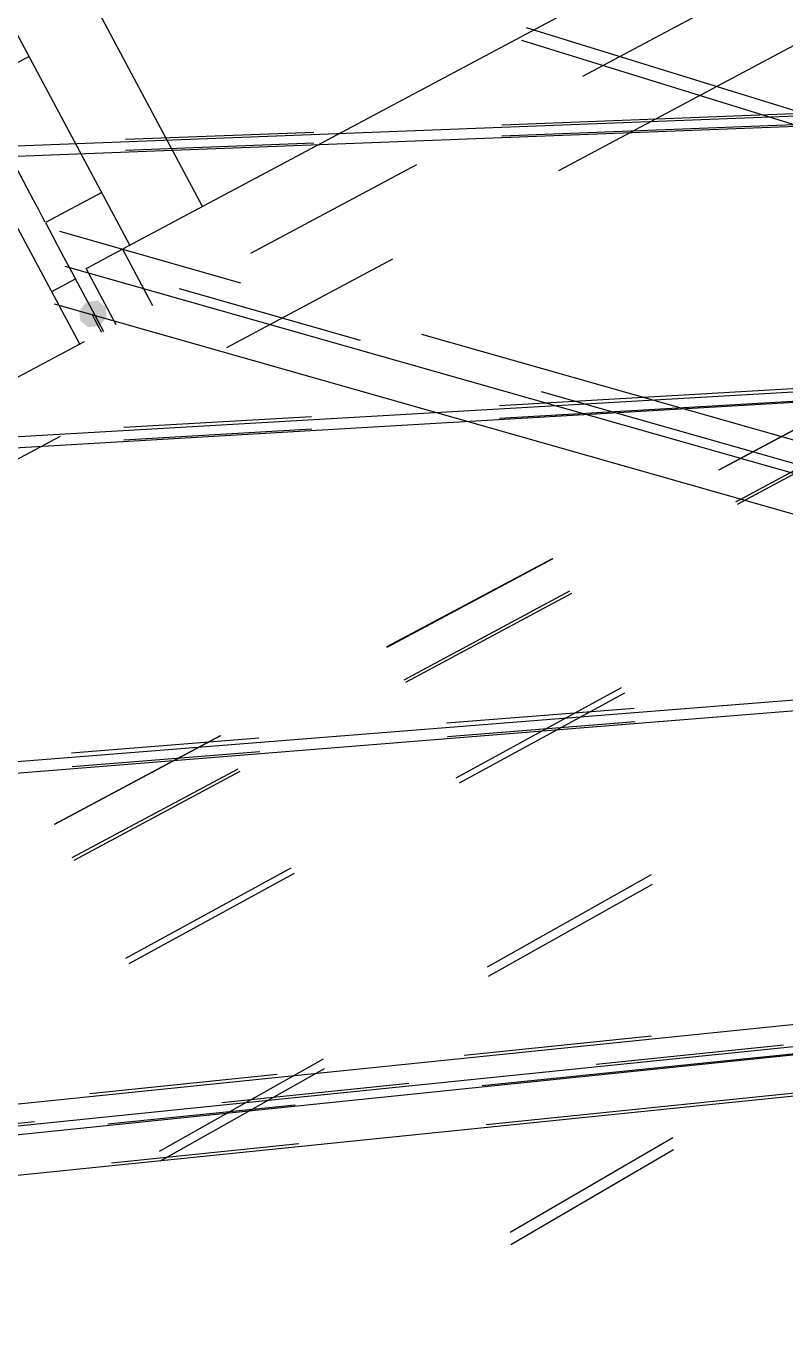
# Model space of a CAD drawing. Extents: x 3 to 592, y 5 to 207.
# Drawn here: x 76.96 to 82.08, y 35.64 to 44.4 of the extents above; entities that cross this region are included whole.
import ezdxf

# ---------------------------------------------------------------- set-up
doc = ezdxf.new("R2010")
doc.units = 0
doc.layers.get('0').update_dxf_attribs({"linetype": 'CONTINUOUS'})

msp = doc.modelspace()

# ---------------------------------------------------------------- hatches: boundary and pattern name
h = msp.add_hatch(color=7)
h.dxf.hatch_style = 2
h.paths.add_polyline_path([(77.372613, 42.543062), (77.441056, 42.55015), (77.494591, 42.506921), (77.501678, 42.438477), (77.458449, 42.384942), (77.446102, 42.378239), (77.377659, 42.371152), (77.324124, 42.414381), (77.317037, 42.482825), (77.360266, 42.53636)])
h = msp.add_hatch(color=7)
h.dxf.hatch_style = 2
h.paths.add_polyline_path([(77.372613, 42.543062), (77.441056, 42.55015), (77.494591, 42.506921), (77.501678, 42.438477), (77.458449, 42.384942), (77.446102, 42.378239), (77.377659, 42.371152), (77.324124, 42.414381), (77.317037, 42.482825), (77.360266, 42.53636)])

# ---------------------------------------------------------------- linework, layer by layer
at = {"color": 7}
for points in [[(78.148286, 43.185503), (76.317722, 46.61662)], [(78.148286, 43.185503), (76.317722, 46.61662)], [(77.658136, 42.923989), (75.827573, 46.355106)], [(77.658136, 42.923989), (75.827573, 46.355106)], [(80.552723, 43.429365), (85.148032, 45.880902)], [(80.552723, 43.429365), (85.148032, 45.880902)], [(81.775547, 45.12056), (77.609241, 42.897707)], [(81.775547, 45.12056), (77.609241, 42.897707)], [(80.714985, 44.066789), (81.835503, 44.664568)], [(80.714985, 44.066789), (81.835503, 44.664568)], [(80.332862, 44.395095), (83.266068, 43.48861)], [(80.332862, 44.395095), (83.266068, 43.48861)], [(83.231143, 43.400839), (80.302853, 44.305786)], [(83.231143, 43.400839), (80.302853, 44.305786)], [(76.978651, 44.197658), (76.598709, 43.995164)], [(76.978651, 44.197658), (76.598709, 43.995164)], [(43.215278, 42.298056), (85.372222, 43.920833)], [(76.59878, 43.994987), (76.666161, 43.869046), (76.732483, 43.744515), (76.796688, 43.624218), (76.857013, 43.510623), (76.913105, 43.405848), (76.962847, 43.312362), (77.005886, 43.231929), (77.041163, 43.165959), (77.067622, 43.115865), (77.085261, 43.083057)], [(76.59878, 43.994987), (76.666161, 43.869046), (76.732483, 43.744515), (76.796688, 43.624218), (76.857013, 43.510623), (76.913105, 43.405848), (76.962847, 43.312362), (77.005886, 43.231929), (77.041163, 43.165959), (77.067622, 43.115865), (77.085261, 43.083057)], [(80.167798, 43.737652), (85.388168, 43.939037)], [(80.167798, 43.737652), (85.388168, 43.939037)], [(80.167798, 43.737652), (85.388168, 43.939037)], [(80.167798, 43.737652), (85.388168, 43.939037)], [(85.372222, 43.850278), (43.215278, 42.2275)], [(85.387991, 43.863225), (80.167941, 43.661852)], [(85.387991, 43.863225), (80.167941, 43.661852)], [(85.387991, 43.863225), (80.167941, 43.661852)], [(85.387991, 43.863225), (80.167941, 43.661852)], [(81.631376, 41.407419), (86.226685, 43.858956)], [(81.631376, 41.407419), (86.226685, 43.858956)], [(86.22792, 43.856451), (81.632556, 41.404885)], [(86.22792, 43.856451), (81.632556, 41.404885)], [(77.629686, 43.63974), (78.898742, 43.688696)], [(77.629686, 43.63974), (78.898742, 43.688696)], [(77.629686, 43.63974), (78.898742, 43.688696)], [(77.629686, 43.63974), (78.898742, 43.688696)], [(81.746168, 41.191984), (86.335164, 43.655333)], [(81.746168, 41.191984), (86.335164, 43.655333)], [(78.898885, 43.612896), (77.629829, 43.56394)], [(78.898885, 43.612896), (77.629829, 43.56394)], [(78.898885, 43.612896), (77.629829, 43.56394)], [(78.898885, 43.612896), (77.629829, 43.56394)], [(86.345395, 43.636212), (81.75635, 41.172837)], [(86.345395, 43.636212), (81.75635, 41.172837)], [(78.473949, 42.871232), (79.594467, 43.46901)], [(78.473949, 42.871232), (79.594467, 43.46901)], [(77.468554, 43.279377), (77.088612, 43.076883)], [(77.468554, 43.279377), (77.088612, 43.076883)], [(77.321622, 42.256463), (76.818208, 43.199791)], [(77.321622, 42.256463), (76.818208, 43.199791)], [(77.088683, 43.076707), (77.095033, 43.064359), (77.11126, 43.034726), (77.136308, 42.987101), (77.17088, 42.922896), (77.213919, 42.842109), (77.264719, 42.746507), (77.32328, 42.636793), (77.388896, 42.514379), (77.460158, 42.380676), (77.480971, 42.341518)], [(77.088683, 43.076707), (77.095033, 43.064359), (77.11126, 43.034726), (77.136308, 42.987101), (77.17088, 42.922896), (77.213919, 42.842109), (77.264719, 42.746507), (77.32328, 42.636793), (77.388896, 42.514379), (77.460158, 42.380676), (77.480971, 42.341518)], [(78.407532, 42.668761), (77.185985, 43.016213)], [(78.407532, 42.668761), (77.185985, 43.016213)], [(77.364026, 42.767109), (77.382723, 42.776987), (77.405301, 42.788981), (77.435639, 42.805562), (77.473034, 42.825317), (77.515367, 42.847895), (77.561228, 42.872237), (77.609206, 42.897989)], [(77.364026, 42.767109), (77.382723, 42.776987), (77.405301, 42.788981), (77.435639, 42.805562), (77.473034, 42.825317), (77.515367, 42.847895), (77.561228, 42.872237), (77.609206, 42.897989)], [(77.609136, 42.897848), (77.81163, 42.517907)], [(77.609136, 42.897848), (77.81163, 42.517907)], [(83.307449, 41.049011), (77.222783, 42.779689)], [(83.307449, 41.049011), (77.222783, 42.779689)], [(78.311689, 42.233802), (79.432206, 42.831583)], [(78.311689, 42.233802), (79.432206, 42.831583)], [(77.132039, 42.611851), (77.291494, 42.696871)], [(77.132039, 42.611851), (77.291494, 42.696871)], [(77.566696, 42.387238), (77.364202, 42.767179)], [(77.566696, 42.387238), (77.364202, 42.767179)], [(77.990708, 42.63165), (79.212254, 42.284194)], [(77.990708, 42.63165), (79.212254, 42.284194)], [(83.234318, 40.795646), (77.149652, 42.526324)], [(83.234318, 40.795646), (77.149652, 42.526324)], [(77.468659, 42.334921), (77.444671, 42.380076), (77.42174, 42.422762), (77.407982, 42.448868)], [(77.468659, 42.334921), (77.444671, 42.380076), (77.42174, 42.422762), (77.407982, 42.448868)], [(71.750841, 39.28456), (77.353431, 42.273453)], [(71.750841, 39.28456), (77.353431, 42.273453)], [(82.477998, 41.510973), (79.629079, 42.321309)], [(82.477998, 41.510973), (79.629079, 42.321309)], [(43.215278, 39.6875), (85.372222, 42.121667)], [(80.152961, 41.842315), (85.388168, 42.145973)], [(80.152961, 41.842315), (85.388168, 42.145973)], [(80.152961, 41.842315), (85.388168, 42.145973)], [(80.152961, 41.842315), (85.388168, 42.145973)], [(85.372222, 42.051111), (43.215278, 39.581667)], [(85.387991, 42.058555), (80.153101, 41.754915)], [(85.387991, 42.058555), (80.153101, 41.754915)], [(85.387991, 42.058555), (80.153101, 41.754915)], [(85.387991, 42.058555), (80.153101, 41.754915)], [(80.4338, 41.936737), (84.168192, 40.874527)], [(80.4338, 41.936737), (84.168192, 40.874527)], [(77.617223, 41.695234), (78.885092, 41.768774)], [(77.617223, 41.695234), (78.885092, 41.768774)], [(77.617223, 41.695234), (78.885092, 41.768774)], [(77.617223, 41.695234), (78.885092, 41.768774)], [(76.070656, 41.03824), (77.191173, 41.636021)], [(76.070656, 41.03824), (77.191173, 41.636021)], [(78.885232, 41.681374), (77.617363, 41.607834)], [(78.885232, 41.681374), (77.617363, 41.607834)], [(78.885232, 41.681374), (77.617363, 41.607834)], [(78.885232, 41.681374), (77.617363, 41.607834)], [(79.390343, 40.211857), (80.510859, 40.809638)], [(79.390343, 40.211857), (80.510859, 40.809638)], [(80.51204, 40.807104), (79.391523, 40.209323)], [(80.51204, 40.807104), (79.391523, 40.209323)], [(79.508216, 39.990663), (80.627192, 40.591323)], [(79.508216, 39.990663), (80.627192, 40.591323)], [(80.637374, 40.572177), (79.518399, 39.971517)], [(80.637374, 40.572177), (79.518399, 39.971517)], [(47.589722, 37.112222), (85.372222, 40.110833)], [(85.372222, 40.040278), (47.625, 37.006389)], [(79.860756, 39.328561), (80.97515, 39.937681)], [(79.860756, 39.328561), (80.97515, 39.937681)], [(80.994853, 39.900575), (79.880459, 39.291455)], [(80.994853, 39.900575), (79.880459, 39.291455)], [(79.795598, 39.698664), (81.061587, 39.799514)], [(79.795598, 39.698664), (81.061587, 39.799514)], [(79.795598, 39.698664), (81.061587, 39.799514)], [(79.795598, 39.698664), (81.061587, 39.799514)], [(81.066748, 39.705276), (79.800759, 39.604423)], [(81.066748, 39.705276), (79.800759, 39.604423)], [(81.066748, 39.705276), (79.800759, 39.604423)], [(81.066748, 39.705276), (79.800759, 39.604423)], [(77.149309, 39.016294), (78.269826, 39.614076)], [(77.149309, 39.016294), (78.269826, 39.614076)], [(78.271006, 39.611542), (77.150489, 39.013761)], [(78.271006, 39.611542), (77.150489, 39.013761)], [(77.263619, 39.496966), (78.529608, 39.597815)], [(77.263619, 39.496966), (78.529608, 39.597815)], [(77.263619, 39.496966), (78.529608, 39.597815)], [(77.263619, 39.496966), (78.529608, 39.597815)], [(78.53477, 39.50357), (77.268781, 39.402717)], [(78.53477, 39.50357), (77.268781, 39.402717)], [(78.53477, 39.50357), (77.268781, 39.402717)], [(78.53477, 39.50357), (77.268781, 39.402717)], [(77.270264, 38.789342), (78.38924, 39.390003)], [(77.270264, 38.789342), (78.38924, 39.390003)], [(78.399423, 39.370856), (77.280447, 38.770196)], [(78.399423, 39.370856), (77.280447, 38.770196)], [(77.631969, 38.110322), (78.746363, 38.719442)], [(77.631969, 38.110322), (78.746363, 38.719442)], [(78.766065, 38.682336), (77.651671, 38.073216)], [(78.766065, 38.682336), (77.651671, 38.073216)], [(80.07154, 38.052751), (81.178419, 38.675421)], [(80.07154, 38.052751), (81.178419, 38.675421)], [(81.183025, 38.608831), (80.076145, 37.986162)], [(81.183025, 38.608831), (80.076145, 37.986162)], [(47.871944, 34.007778), (87.171389, 38.029444)], [(85.372222, 37.994167), (47.907222, 34.148889)], [(86.324722, 37.888333), (42.156944, 33.3375)], [(86.32952, 37.893025), (80.036456, 37.248234)], [(86.32952, 37.893025), (80.036456, 37.248234)], [(86.32952, 37.893025), (80.036456, 37.248234)], [(86.32952, 37.893025), (80.036456, 37.248234)], [(86.324722, 37.606111), (42.156944, 33.090556)], [(86.355414, 37.630594), (80.062349, 36.985802)], [(86.355414, 37.630594), (80.062349, 36.985802)], [(86.355414, 37.630594), (80.062349, 36.985802)], [(86.355414, 37.630594), (80.062349, 36.985802)], [(81.178109, 37.583779), (79.914723, 37.454333)], [(81.178109, 37.583779), (79.914723, 37.454333)], [(81.178109, 37.583779), (79.914723, 37.454333)], [(81.178109, 37.583779), (79.914723, 37.454333)], [(80.804648, 37.395178), (82.068034, 37.524625)], [(80.804648, 37.395178), (82.068034, 37.524625)], [(80.804648, 37.395178), (82.068034, 37.524625)], [(80.804648, 37.395178), (82.068034, 37.524625)], [(77.857781, 36.807411), (78.96466, 37.430081)], [(77.857781, 36.807411), (78.96466, 37.430081)], [(78.969265, 37.363493), (77.862386, 36.740823)], [(78.969265, 37.363493), (77.862386, 36.740823)], [(78.651337, 37.324887), (77.387952, 37.195441)], [(78.651337, 37.324887), (77.387952, 37.195441)], [(78.651337, 37.324887), (77.387952, 37.195441)], [(78.651337, 37.324887), (77.387952, 37.195441)], [(78.277877, 37.136283), (79.541262, 37.26573)], [(78.277877, 37.136283), (79.541262, 37.26573)], [(78.277877, 37.136283), (79.541262, 37.26573)], [(78.277877, 37.136283), (79.541262, 37.26573)], [(78.77307, 37.118786), (77.509684, 36.989339)], [(78.77307, 37.118786), (77.509684, 36.989339)], [(78.77307, 37.118786), (77.509684, 36.989339)], [(78.77307, 37.118786), (77.509684, 36.989339)], [(70.697563, 36.359598), (77.014491, 37.006835)], [(70.697563, 36.359598), (77.014491, 37.006835)], [(70.697563, 36.359598), (77.014491, 37.006835)], [(70.697563, 36.359598), (77.014491, 37.006835)], [(80.225065, 36.259918), (81.321706, 36.900447)], [(80.225065, 36.259918), (81.321706, 36.900447)], [(78.798964, 36.856355), (77.535578, 36.726907)], [(78.798964, 36.856355), (77.535578, 36.726907)], [(78.798964, 36.856355), (77.535578, 36.726907)], [(78.798964, 36.856355), (77.535578, 36.726907)], [(81.326434, 36.815425), (80.229791, 36.174898)], [(81.326434, 36.815425), (80.229791, 36.174898)]]:
    msp.add_lwpolyline(points, dxfattribs=at)

doc.saveas('drawing.dxf')
